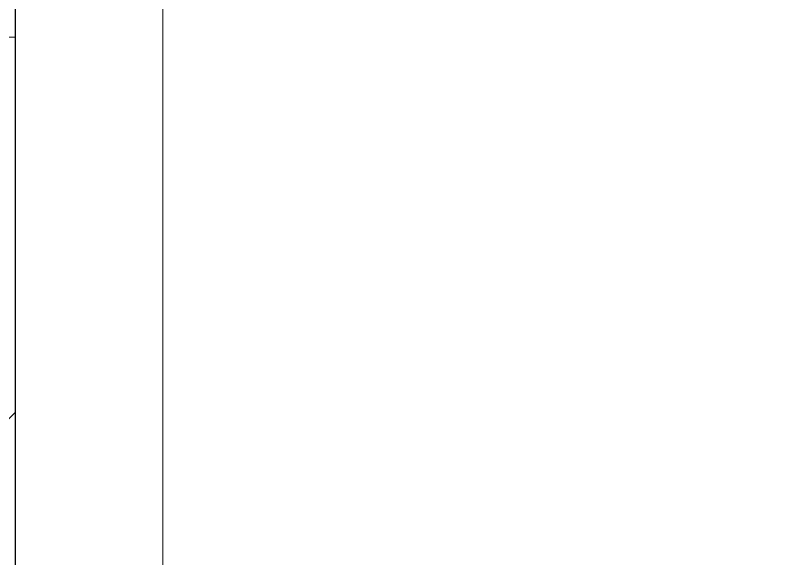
# Model space of a CAD drawing. Header units: millimetres. Extents: x -23600 to 58751, y -29611 to 36794.
# Drawn here: x 15337.1 to 15504.9, y 30578.8 to 30696.7 of the extents above; entities that cross this region are included whole.
import ezdxf

# ---------------------------------------------------------------- set-up
doc = ezdxf.new("R2010")
doc.units = ezdxf.units.MM
for name, color, linetype, lineweight in [('A-GLAZ', 151, 'Continuous', 9), ('A-WALL', 113, 'Continuous', 9), ('A-WALL-PATT', 111, 'Continuous', 25)]:
    doc.layers.add(name, color=color, linetype=linetype, lineweight=lineweight)

# ---------------------------------------------------------------- blocks, each defined once
blk = doc.blocks.new('M_Fixed - 0915 x 1220mm-182280-01 - Entry Level')
at = {"layer": 'A-GLAZ', "lineweight": 18}
blk.add_line((-425.5, 101.5), (-425.5, -138.5), dxfattribs=at)

msp = doc.modelspace()

# ---------------------------------------------------------------- hatches: boundary and pattern name
at = {"layer": 'A-WALL-PATT', "lineweight": 9}
h = msp.add_hatch(dxfattribs=at)
h.set_pattern_fill('FP_1', color=256, style=0, pattern_type=2)
h.set_pattern_definition([(0, (0, 0), (0, 300), []), (90, (0, 0), (-300, 2e-14), [])])
h.paths.add_polyline_path([(27511.9, 30692.04), (27511.9, 30792.04), (17456.1, 30792.04), (17456.1, 30692.04), (27411.9, 30692.04)], flags=0)
h.paths.add_polyline_path([(6732.41, 30692.04), (9085.1, 30692.04), (9085.1, 30792.04), (6647.6, 30792.04), (6647.6, 30692.04)], flags=0)
h.paths.add_polyline_path([(11320.1, 30692.04), (12929.1, 30692.04), (12929.1, 30792.04), (11320.1, 30792.04)], flags=0)
h.paths.add_polyline_path([(10405.1, 30692.04), (10405.1, 30792.04), (10000.1, 30792.04), (10000.1, 30692.04)], flags=0)
h.paths.add_polyline_path([(16252.1, 30692.04), (16541.1, 30692.04), (16541.1, 30792.04), (16252.1, 30792.04)], flags=0)
h.paths.add_polyline_path([(15337.1, 30692.04), (15337.1, 30792.04), (15048.1, 30792.04), (15048.1, 30692.04)], flags=0)
h.paths.add_polyline_path([(13844.1, 30692.04), (14133.1, 30692.04), (14133.1, 30792.04), (13844.1, 30792.04)], flags=0)
h = msp.add_hatch(dxfattribs=at)
h.set_pattern_fill('FP_3', color=256, style=0, pattern_type=2)
h.set_pattern_definition([(45, (0, 0), (-212.132, 212.132), []), (135, (0, 0), (-212.132, -212.132), [])])
h.paths.add_polyline_path([(27411.9, 30502.04), (27411.9, 30692.04), (17456.1, 30692.04), (17456.1, 30502.04), (27221.9, 30502.04)], flags=0)
h.paths.add_polyline_path([(6647.6, 30502.04), (9085.1, 30502.04), (9085.1, 30692.04), (6647.6, 30692.04)], flags=0)
h.paths.add_polyline_path([(16252.1, 30502.04), (16541.1, 30502.04), (16541.1, 30692.04), (16252.1, 30692.04)], flags=0)
h.paths.add_polyline_path([(11320.1, 30502.04), (12929.1, 30502.04), (12929.1, 30692.04), (11320.1, 30692.04)], flags=0)
h.paths.add_polyline_path([(13844.1, 30502.04), (14133.1, 30502.04), (14133.1, 30692.04), (13844.1, 30692.04)], flags=0)
h.paths.add_polyline_path([(10405.1, 30502.04), (10405.1, 30692.04), (10000.1, 30692.04), (10000.1, 30502.04)], flags=0)
h.paths.add_polyline_path([(15048.1, 30502.04), (15337.1, 30502.04), (15337.1, 30692.04), (15048.1, 30692.04)], flags=0)

# ---------------------------------------------------------------- linework, layer by layer
at = {"layer": 'A-WALL', "lineweight": 25}
msp.add_line((15337.1, 30489.04), (15337.1, 30792.04), dxfattribs=at)
at = {"layer": 'A-WALL'}
msp.add_line((15048.1, 30692.04), (15337.1, 30692.04), dxfattribs=at)

# ---------------------------------------------------------------- block references
at = {"layer": 'A-GLAZ'}
msp.add_blockref('M_Fixed - 0915 x 1220mm-182280-01 - Entry Level', (15794.6, 30627.54), dxfattribs=at)

doc.saveas('drawing.dxf')
